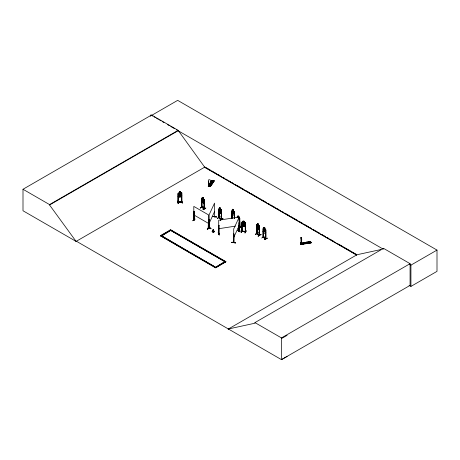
<?xml version="1.0" encoding="UTF-8"?>
<svg xmlns="http://www.w3.org/2000/svg" width="460" height="460" viewBox="0 0 460 460"><rect width="100%" height="100%" fill="white"/><g stroke="black" fill="none" stroke-linecap="round" stroke-linejoin="round"><path stroke-width="0.69" d="M301.185 242.673L301.57 243.742L301.737 238.953M213.273 230.684C212.945 227.274 215.194 233.369 212.75 231.874L213.308 229.569M300.754 242.742L300.788 243.047M300.972 237.814L301.099 237.366M300.782 242.771L301.294 242.845M301.064 237.55L300.984 238.113M301.007 242.776L300.857 242.995M210.134 185.811L210.387 181.763A1.305 0.989 33.9 0 0 210.387 180.257A1.305 0.989 33.9 0 0 208.667 179.877A1.305 0.989 33.9 0 0 208.667 181.378L208.92 185.535L210.439 185.794L210.582 185.38L210.582 185.938L208.759 185.53L208.759 184.972L208.897 185.449M209.191 228.24L209.386 227.941M214.498 216.809L214.705 216.487L214.452 216.654M233.691 242.575L233.72 228.919L239.114 217.298L239.171 231.213L239.275 230.673L238.999 230.834M239.257 231.006L238.993 231.179L239.257 230.696M211.088 228.729L207.264 228.269L211.083 228.746M231.874 242.202C240.258 243.949 232.754 241.517 231.828 242.472M231.834 242.437L235.658 242.909L231.874 242.322M213.026 232.007L213.21 229.638M209.168 185.524C209.49 184.931 209.438 185.621 209.357 185.041M209.334 185.11L209.633 185.133M301.622 239.7L301.231 237.325M212.687 231.478L213.256 229.58L212.629 231.679M306.768 242.937L307.09 242.604M212.75 231.874L213.227 229.666M202.906 199.853L203.751 199.398L203.176 200.272L203.78 201.859L202.998 200.387C202.636 201.814 201.572 200.669 202.802 200.048L202.239 198.524L202.923 199.749M220.139 210.266L220.938 209.812L220.363 210.686L220.961 212.273L220.179 210.801C219.776 212.192 218.787 211.105 219.989 210.461L219.42 208.938L220.116 210.18M233.111 211.83L233.962 211.376L233.387 212.25L233.985 213.837L233.203 212.365C232.863 213.802 231.759 212.641 233.007 212.025L232.444 210.502L233.162 211.83M258.06 226.234L258.911 225.779L258.336 226.653L258.934 228.24L258.152 226.768C257.749 228.16 256.76 227.073 257.962 226.429L257.393 224.905L258.071 226.199M264.408 229.868L265.207 229.413L264.632 230.287L265.23 231.874L264.448 230.402C264.057 231.817 263.091 230.713 264.253 230.063L263.689 228.539L264.397 229.776M204.28 202.549L204.033 203.412L201.894 202.181L201.595 198.191L202.498 198.34M204.343 202.555L204.004 203.429L201.905 202.187M221.214 213.825L221.53 212.963L221.185 213.842L219.058 212.618L218.805 211.393M234.186 215.361L234.491 214.521M234.519 214.504L234.209 215.406L232.076 214.182L231.828 212.957L232.11 214.159M259.135 229.764L259.498 228.936L259.158 229.816L257.031 228.585L256.749 227.378M265.765 232.547L265.454 233.45L265.794 232.57M179.917 194.057L180.556 193.062L180.533 195.017L179.36 195.155L179.36 193.2L180.987 192.976L180.193 194.269L181.027 195.414L179.94 194.522L178.848 195.661L179.67 194.321L178.882 193.217L179.889 193.999M181.832 195.718L181.401 196.805L178.445 197.139L178.06 196.144M219.132 233.605L218.73 233.668M211.864 182.695C210.594 181.936 211.629 183.914 211.922 182.66M211.933 182.942L211.864 182.603M245.485 225.664L245.094 226.659L245.525 225.676M209.242 219.713L209.294 228.459L209.283 219.926M214.705 216.798L214.446 217.011L214.55 203.113L209.15 214.739L209.242 228.223M212.733 216.493L216.568 216.942L212.738 216.315M209.311 228.419L209.375 219.73M233.806 233.893L233.841 242.644L233.939 233.916M239.016 231.196L239.114 222.467L239.154 231.196M237.348 230.546L241.08 231.248M233.72 242.604L233.686 242.299M200.221 208.023L202.981 206.425M220.173 216.706L217.275 218.391L220.041 216.792M219.19 234.98L218.172 232.668L219.219 235.02M255.375 234.404L258.123 232.806M261.671 238.038L264.305 236.394M192.424 220.788L195.195 219.052M209.15 223.249L214.55 211.623M233.72 237.429L239.114 225.808M177.577 201.146L178.353 203.533L177.6 201.141M177.566 201.296L178.325 203.492M178.135 203.55L177.405 201.319M193.999 219.909L194.085 220.236L194.149 211.652L193.804 211.565L194.149 211.652M194.189 219.857L193.873 219.69M208.311 228.154L208.575 228.292M208.391 219.874L208.265 228.424L208.391 219.874L208.667 228.545L208.391 228.384M201.952 207.08L201.578 206.983L201.882 207.161M201.624 207.023L201.98 207.414L201.952 201.014M204.079 208.443C206.23 209.162 197.955 205.304 204.131 208.437M204.079 208.754L204.343 208.892L204.315 199.738L201.911 197.967M219.167 217.827L218.885 209.156L219.069 217.885L218.88 217.338M221.26 218.856L221.576 218.897M221.248 210.634L221.593 210.72L221.622 219.248L221.214 219.138L221.346 210.577M257.013 233.525L256.732 233.364L257.14 233.49M256.858 225.124L257.042 233.852L257.111 228.108M259.221 226.602L259.566 226.688L259.221 226.602L259.221 235.146L259.233 234.824M257.082 224.394L256.778 224.606L256.858 233.64L259.595 235.215L259.371 234.744M263.31 228.959L263.057 228.815L263.31 237.469C264.005 237.136 262.459 236.756 263.339 237.176M265.61 232.306L265.604 238.671M265.748 238.579L263.339 237.268L265.753 238.596M263.154 228.764L263.126 237.256L265.897 238.838L265.863 230.322L265.518 230.236L265.518 238.78M301.018 237.377L301.645 238.286M241.189 232.317L242.431 230.029L241.017 232.311M177.962 202.078L178.411 202.193M177.962 202.388C178.733 202.647 178.233 201.56 178.336 202.434L178.348 193.833L178.003 193.873L178.037 202.48L178.049 193.309L178.451 192.889L181.389 192.585L181.832 192.901L181.821 202.032M181.447 201.67C181.487 202.67 181.165 201.342 181.757 201.647M181.372 202.003L181.803 202.049L181.757 193.447L181.412 193.487L181.395 202.078M243.127 221.03L243.116 222.105L243.087 220.99L244.306 221.22L244.254 222.318L244.864 222.778L244.864 224.733L244.254 225.457L243.116 225.245L242.506 224.29L242.506 222.335L243.116 222.105L242.242 221.904L245.094 222.416L244.294 222.289M242.253 221.881L241.851 222.203L241.874 231.351L241.845 222.812L242.224 222.801L242.19 231.403M242.224 222.801L241.845 222.812M241.851 225.015L242.23 226.124L245.105 226.636L242.27 226.073M245.191 223.359L245.525 223.422L245.191 223.359L245.243 231.851L245.243 231.541L242.259 231.006M241.224 232.352L242.403 230.155M246.157 230.724L244.939 233.047L246.353 230.943M208.667 181.378L208.949 185.495M209.231 185.127L208.483 186.277L208.759 184.972M212.1 180.527L214.164 180.97L210.323 186.674L210.191 185.961L210.047 186.369L208.512 186.024L208.897 185.006M208.236 186.214L209.133 184.972L208.236 186.214L210.174 186.57L214.015 180.82L212.192 180.303L209.898 183.833L212.192 180.469M209.265 185.558L209.427 185.041M209.852 184.54L212.549 180.492L210.042 183.988L212.192 180.303M209.035 186.087L209.035 185.156L209.599 185.19L209.375 185.575M209.449 185.409L209.001 185.208M209.967 184.632L211.928 181.786M209.559 186.26L209.593 185.276M213.141 181.401L209.702 186.536L213.549 180.849L214.038 180.883M213.664 180.734L209.691 186.53L213.779 180.901M210.059 186.616L214.015 180.711M210.306 186.679L214.153 180.975M306.274 242.483L306.348 242.874M307.033 242.817L306.866 242.391L306.343 242.518M209.375 185.392L209.541 185.161M238.855 217.091L218.718 220.208L218.718 233.967L219.132 233.916L218.753 233.87M238.889 225.751L238.924 230.857L238.562 230.92L238.475 230.523L238.895 230.454M238.475 230.834L238.895 230.765M214.515 216.815L214.429 216.654M178.003 202.072L181.372 201.693M178.003 202.383L181.711 201.952M181.441 201.785L181.821 201.721M181.775 202.043L178.072 202.469M300.351 243.282L300.403 242.667L301.438 242.506L301.955 244.145C302.381 242.943 300.207 243.535 300.961 244.519L311.161 242.886L311.115 242.569L300.782 244.139L311.086 242.73L310.592 241.483C308.257 240.896 311.161 244.369 309.557 241.649M300.466 243.512L310.655 241.845L310.592 241.483M311.121 242.679L300.88 244.352L300.403 243.225L310.592 241.592L310.736 242.012L300.524 243.627L300.391 243.225M310.667 241.88L301.823 243.294M307.033 242.73L306.279 242.736M265.765 238.889L263.057 237.325L263.361 227.982L265.765 229.776L265.794 238.907L265.529 238.458M263.074 228.189L263.379 228.028M213.273 229.689L213.952 231.817M179.36 192.849L178.727 193.269L178.727 195.224L179.36 195.989L180.533 195.856L181.159 194.948L181.159 192.993L180.533 192.717L180.567 191.607L179.308 191.745L179.308 192.797M211.876 182.907L211.479 183.011M208.639 220.018L208.294 219.932M208.265 228.206L208.535 228.292M207.247 229.379C209.168 227.901 213.009 226.366 207.27 229.224M76.429 241.253L76.13 241.431L23 210.755L23 189.261L151.593 115.017L178.141 130.341L204.689 167.164L356.684 254.92M151.593 115.017L151.593 115.414L177.669 100.36L437 250.085L437 271.36L410.924 286.413L409.061 285.332M23 189.261L49.548 204.585L178.141 130.341M287.109 356.431L281.48 359.639L76.395 241.236L76.09 241.408L49.548 204.982L178.141 130.738M76.09 241.408L204.987 166.992M202.532 197.277L203.435 197.8L203.832 199.49L203.832 201.445L203.377 202.02L202.532 201.532L202.078 200.433L202.078 198.478L202.532 198.392L202.561 197.328L202.532 198.392M201.595 198.191L201.606 207.345L204.315 208.874M203.406 197.817L203.377 198.881L204.28 199.755M201.698 207.236L201.606 198.8L201.952 198.887M204.062 208.759L204.159 200.163L204.435 208.834L201.721 207.253M204.407 200.307L204.062 200.221M200.244 208.064L203.009 206.293L200.244 207.886M204.033 208.489L204.257 208.874M203.009 209.662C207.828 207.397 205.781 207.402 203.044 209.662M160.373 235.704L170.66 229.764L225.935 261.677L215.648 267.887L160.373 235.704L215.648 267.616L225.935 261.677M160.373 235.968L170.66 230.034L200.474 247.244M219.713 208.736L219.684 207.707L220.622 208.213L221.013 211.859L220.558 212.434L219.713 211.945L219.259 210.847L219.713 207.69M220.622 209.26L220.622 208.213M221.496 210.168L221.208 209.599L221.524 219.305L218.764 217.706L221.386 218.782M219.058 212.618L221.197 213.779M232.702 209.271L233.611 209.794L233.582 210.858L234.036 211.468L234.036 213.423L233.582 213.998L232.737 213.509L232.283 212.411L232.737 209.254L233.64 209.777L233.64 210.824M219.069 217.66L221.622 218.937M231.909 210.72L231.909 218.523M220.334 220.133L222.973 218.31L220.346 220.162M234.266 218.58L234.364 212.14L234.617 217.959M234.617 212.284L234.266 212.198M237.084 216.809L237.371 216.602L239.804 218.379L239.804 227.527L239.591 226.981M237.164 217.384L237.417 217.528M237.992 215.981L238.901 216.436L239.292 220.087M239.775 218.396L239.441 217.867M239.62 227.309L239.62 218.799L239.901 227.47L239.62 218.799M239.873 218.943L239.528 218.856M239.775 221.208L239.493 222.053M238.487 228.131C252.057 220.616 230.178 232.984 241.258 226.688M257.686 224.704L257.232 224.865L257.232 226.814L257.686 227.918L258.531 228.407L258.986 227.827L258.986 225.877L258.531 225.262L258.595 224.181L257.686 223.658L258.595 224.181M259.147 225.584L259.498 226.124L259.498 235.273L259.469 226.119L257.065 224.348L256.749 224.572L256.778 233.714M264.011 227.343L264.011 228.39L263.528 228.499L263.528 230.454L263.983 231.552L264.828 232.041L265.282 231.466L265.282 229.511L264.828 227.849L263.954 227.309L264.856 227.832L264.885 228.861M255.398 234.445L258.163 232.674L255.398 234.266M265.443 229.218L265.794 229.758M265.863 230.322L265.518 230.236M263.356 232.202C262.447 229.103 263.666 234.358 265.483 233.433M259.233 235.135L259.313 226.544M259.601 234.893L257.042 233.634L259.285 234.726M216.878 266.553L224.865 261.677L215.648 267.266M264.46 239.677L267.375 238.148M228.091 329.164L356.989 254.742L380.736 249.579M228.39 328.986L254.938 323.213L254.938 322.598L383.531 248.354L410.078 263.678L410.078 285.395L281.48 359.639L281.48 337.922L410.078 263.678M383.531 248.969L383.232 249.147L176.289 129.668M409.693 264.425L410.924 265.138L437 250.085M281.48 338.543L287.109 335.334M306.435 242.391L306.279 242.822M241.931 230.937L242.224 231M242.167 231.081L241.81 231.018M245.191 231.558L245.565 231.627L242.259 231.098M245.094 222.416L245.513 222.887L245.525 232.012L241.845 231.322L245.565 231.938M218.695 233.875L219.132 233.68M238.855 230.552L238.51 230.598M238.544 230.799L238.889 230.845L238.855 226.36M219.069 233.939L219.058 225.325L218.718 225.377L218.77 233.967M181.746 201.739L181.481 201.767M212.922 231.317L213.256 231.248M237.538 217.12L237.992 217.028L237.992 215.912L238.901 216.436M208.363 228.062L208.535 228.603M221.317 219.069L221.346 212.704M256.829 233.312L257.002 233.852M301.495 243.754L301.145 243.029L301.099 238.429M300.581 242.558L300.88 244.116L300.403 242.667M300.443 242.753L301.478 242.587M305.877 242.345L306.912 242.069L307.435 243.265L306.912 242.069M307.832 242.035L308.867 241.759L309.39 242.955L308.867 241.759M300.443 243.196L301.478 243.029M300.921 243.76L301.955 243.593M300.823 244.099L311.127 242.748M218.753 225.452L219.058 225.325M239.459 231.725L238.602 229.684M218.747 233.548L219.058 233.525M238.418 229.552L239.637 231.857L238.596 229.666M218.718 228.718L235.382 226.136M179.36 191.803L180.533 191.67M178.468 197.075L181.367 196.748M181.372 201.779L177.986 202.153M181.453 200.709L182.401 203.073L181.642 200.842M306.538 242.454L307.027 242.569M239.758 227.51L238.424 226.728M245.49 232.024L245.485 222.87M212.738 216.436L216.528 217.011M211.784 182.649L211.123 182.758L211.37 183.086M201.848 207.471L201.854 198.944M259.411 235.255L256.737 233.709M213.612 231.282L214.009 231.61M193.999 220.219L194.057 211.709M208.294 228.442L208.575 228.603L208.547 214.906L193.804 206.396L193.821 220.098M151.593 115.414L152.829 116.127M154.065 116.84L155.302 117.553M156.532 118.266L158.384 119.335M159.62 120.048L160.856 120.761M162.092 121.474L163.944 122.544M167.647 124.683L169.498 125.752M170.735 126.465L174.438 128.599M206.23 167.704L210.571 170.211M211.813 170.93L213.676 172.005M214.912 172.718L216.154 173.437M217.396 174.15L219.259 175.225M220.501 175.944L221.737 176.663M222.979 177.376L224.842 178.451M226.084 179.17L227.32 179.883M229.183 180.958L230.425 181.677M231.667 182.39L232.904 183.109M234.767 184.184L236.009 184.897M237.251 185.616L244.076 189.554M245.933 190.63L249.659 192.78M250.895 193.493L255.242 196M256.479 196.719L258.342 197.794M259.584 198.507L260.826 199.226M262.068 199.945L263.925 201.014M265.167 201.733L266.409 202.452M268.266 203.521L269.508 204.24M270.75 204.959L272.613 206.034M273.855 206.747L275.091 207.466M276.333 208.179L278.196 209.254M279.438 209.973L280.675 210.686M282.538 211.761L283.78 212.48M285.022 213.193L289.363 215.7M290.605 216.418L297.43 220.357M298.666 221.076L303.013 223.583M304.25 224.296L308.597 226.809M309.833 227.522L311.696 228.597M312.938 229.316L314.18 230.029M315.422 230.748L317.279 231.823M318.521 232.536L319.763 233.255M321.62 234.33L322.862 235.043M324.104 235.761L325.346 236.474M327.209 237.55L328.446 238.268M329.688 238.981L334.029 241.494M338.376 244.001L342.096 246.146M343.338 246.865L350.784 251.16M352.021 251.879L356.368 254.386M204.28 167.106L356.776 255.15M219.684 207.707L220.593 208.23M221.197 209.628L219.064 208.397L218.776 208.604L218.805 217.747M267.375 238.171L264.477 239.51M238.516 226.452L239.907 227.148L238.424 226.51M238.516 226.671L239.873 227.453M221.593 219.219L218.88 217.649L218.885 209.156M193.804 214.906L208.547 223.416M201.716 247.963L209.168 252.264M210.41 252.983L225.314 261.585M185.754 250.004L160.914 235.393L216.189 267.576M186.996 250.723L188.859 251.798M190.101 252.511L194.448 255.024M195.69 255.743L214.946 266.858M254.938 322.598L281.48 337.922M181.372 192.619L181.792 192.924M194.189 220.167L193.901 211.508M238.958 220.323L239.223 220.38M237.987 217.361L237.711 217.275M307.832 241.925L308.355 243.012M305.877 242.236L306.4 243.323M238.516 230.517L238.602 230.92L238.55 225.808M181.757 193.447L181.412 193.487M181.458 200.721L182.189 203.096M178.348 193.833L178.003 193.873M220.213 220.041L222.973 218.327M213.888 231.414L213.411 229.597L213.532 230.713M256.806 227.378L257.082 228.545M301.076 238.78L301.064 238.102M213.382 229.684L213.716 231.972M213.331 229.695L213.382 232.047M301.15 238.769L301.225 243.018M410.924 265.138L410.924 286.413M301.915 243.507L301.915 243.949M301.438 242.506L301.438 243.058M300.673 242.546L300.673 243.478M263.983 227.292L263.983 228.407M263.402 231.742L263.339 237.486M238.867 216.453L238.855 218.511M238.021 215.964L238.021 217.011M234.519 218.011L234.519 211.715L232.087 209.961L231.811 218.58M234.364 214.268L234.364 218.523M232.737 209.254L232.737 210.369M232.156 214.412L232.156 217.959M232.064 210.921L232.064 218.011M221.22 218.816L221.22 219.127M214.544 231.702L213.273 232.38L212.094 231.673L213.273 230.937L212.094 231.702M204.159 200.163L204.159 208.673M150.552 114.937L150.552 116.345M49.548 204.585L49.548 204.982M244.766 225.13L243.708 223.951C243.19 225.498 241.88 224.687 243.443 223.669L242.684 222.335L243.685 223.48L244.72 222.715L243.949 223.773L244.766 225.13M170.66 230.385L161.448 235.968L170.66 230.385M260.946 234.295L258.163 236.043L260.946 234.295M260.946 234.41L258.186 236.026L260.946 234.41M180.326 191.866L179.567 191.952L179.567 192.303L180.326 192.217L180.326 191.866M244.047 221.404L243.317 221.266L243.317 221.617L244.047 221.755L244.047 221.404M244.254 222.663L243.116 222.45L243.116 224.405L244.254 224.618L244.254 222.663M213.63 181.286L211.807 180.878L213.63 181.286M213.371 181.671L211.548 181.263L213.371 181.671M212.98 182.252L211.157 181.844L212.98 182.252M212.635 182.764L210.812 182.355L212.635 182.764M212.244 183.344L210.421 182.936L212.244 183.344M233.433 209.898L232.886 209.587L233.433 210.249L233.433 209.898M258.382 224.302L257.836 223.991L258.382 224.652L258.382 224.302M264.678 227.936L264.132 227.625L264.678 228.286L264.678 227.936M233.582 211.209L232.737 210.72L232.737 212.675L233.582 213.164L233.582 211.209M258.531 225.613L257.686 225.124L257.686 227.079L258.531 227.568L258.531 225.613M264.828 229.247L263.983 228.758L263.983 230.713L264.828 231.202L264.828 229.247M238.688 216.556L238.142 216.246L238.688 216.907L238.688 216.556M203.222 197.921L202.682 197.61L203.222 198.271L203.222 197.921M220.409 208.334L219.863 208.023L220.409 208.685L220.409 208.334M203.377 199.232L202.532 198.743L202.532 200.698L203.377 201.187L203.377 199.232M220.558 209.645L219.713 209.156L219.713 211.111L220.558 211.6L220.558 209.645M225.4 261.987L170.125 230.075L225.4 261.987M257.686 224.773L257.686 223.658L257.657 224.721"/></g></svg>
